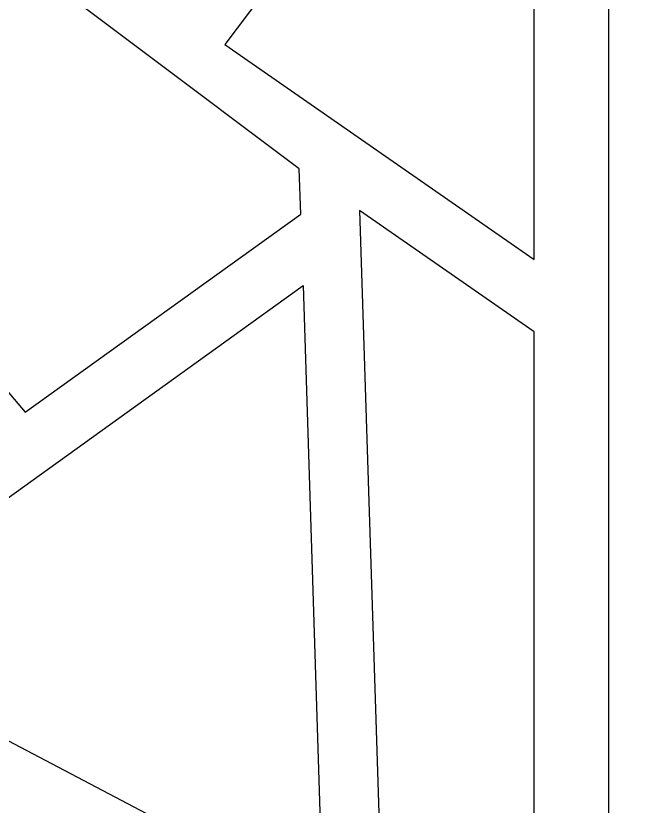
# Model space of a CAD drawing. Header units: centimetres. Extents: x -9.8 to 10, y -7 to 14.1.
# Drawn here: x 5.417 to 7.257, y 7.09 to 9.43 of the extents above; entities that cross this region are included whole.
import ezdxf

# ---------------------------------------------------------------- set-up
doc = ezdxf.new("R2010")
doc.units = ezdxf.units.CM
doc.header["$MEASUREMENT"] = 0
doc.layers.add('layer 1', color=7, linetype='Continuous')

msp = doc.modelspace()

# ---------------------------------------------------------------- linework, layer by layer
at = {"layer": 'layer 1', "color": 39}
for points, knots in [([(-9.82468, 14.13885), (-9.82468, 14.13885), (9.96952, 14.13885), (9.96952, 14.13885), (9.96952, 14.13885), (9.96952, 14.13885), (9.96952, 4.48211), (9.96952, 4.48211), (9.96952, 4.48211), (9.96952, 4.48211), (-9.82468, 4.48211), (-9.82468, 4.48211), (-9.82468, 4.48211), (-9.82468, 4.48211), (-9.82468, 14.13885), (-9.82468, 14.13885)], [0, 0, 0, 0, 0.2, 0.2, 0.2, 0.2, 0.4, 0.4, 0.4, 0.4, 0.6, 0.6, 0.6, 0.6, 1, 1, 1, 1]), ([(-1.09737, 4.51349), (-1.09737, 4.51349), (1.02257, 4.51349), (1.02257, 4.51349), (1.02257, 4.51349), (1.02257, 4.51349), (-1.09737, 4.51349), (-1.09737, 4.51349), (-1.09737, 4.51349), (-1.09737, 4.51349), (-7.05388, 4.51349), (-7.05388, 4.51349), (-7.05388, 4.51349), (-7.05388, 4.51349), (-7.05388, 14.14601), (-7.05388, 14.14601), (-7.05388, 14.14601), (-7.05388, 14.14601), (7.17271, 14.07932), (7.17271, 14.07932), (7.17271, 14.07932), (7.17271, 14.07932), (7.17271, 14.06792), (7.17271, 14.06792), (7.17271, 14.06792), (7.17271, 14.06792), (7.17271, 4.51349), (7.17271, 4.51349), (7.17271, 4.51349), (7.17271, 4.51349), (1.02338, 4.51349), (1.02338, 4.51349), (1.02338, 4.51349), (1.02338, 4.51349), (-1.09737, 4.51349), (-1.09737, 4.51349)], [0, 0, 0, 0, 0.1, 0.1, 0.1, 0.1, 0.2, 0.2, 0.2, 0.2, 0.3, 0.3, 0.3, 0.3, 0.4, 0.4, 0.4, 0.4, 0.5, 0.5, 0.5, 0.5, 0.6, 0.6, 0.6, 0.6, 0.7, 0.7, 0.7, 0.7, 0.8, 0.8, 0.8, 0.8, 1, 1, 1, 1]), ([(-9.57944, 13.86465), (-9.57944, 13.86465), (9.72428, 13.86465), (9.72428, 13.86465), (9.72428, 13.86465), (9.72428, 13.86465), (9.72428, 4.69839), (9.72428, 4.69839), (9.72428, 4.69839), (9.72428, 4.69839), (-9.57944, 4.69839), (-9.57944, 4.69839), (-9.57944, 4.69839), (-9.57944, 4.69839), (-9.57944, 13.86465), (-9.57944, 13.86465)], [0, 0, 0, 0, 0.2, 0.2, 0.2, 0.2, 0.4, 0.4, 0.4, 0.4, 0.6, 0.6, 0.6, 0.6, 1, 1, 1, 1]), ([(6.95174, 10.55838), (6.95174, 10.55838), (6.95174, 8.70877), (6.95174, 8.70877), (6.95174, 8.70877), (6.95174, 8.70877), (6.03576, 9.3449), (6.03576, 9.3449), (6.03576, 9.3449), (6.03576, 9.3449), (6.95174, 10.55838), (6.95174, 10.55838)], [0, 0, 0, 0, 0.25, 0.25, 0.25, 0.25, 0.5, 0.5, 0.5, 0.5, 1, 1, 1, 1]), ([(4.32294, 9.58293), (4.32294, 9.58293), (4.84345, 10.03775), (4.84345, 10.03775), (4.84345, 10.03775), (4.84345, 10.03775), (6.2566, 8.97708), (6.2566, 8.97708), (6.2566, 8.97708), (6.2566, 8.97708), (6.26087, 8.84305), (6.26087, 8.84305), (6.26087, 8.84305), (6.26087, 8.84305), (5.4451, 8.25678), (5.4451, 8.25678), (5.4451, 8.25678), (5.4451, 8.25678), (4.32294, 9.58293), (4.32294, 9.58293)], [0, 0, 0, 0, 0.1666667, 0.1666667, 0.1666667, 0.1666667, 0.3333333, 0.3333333, 0.3333333, 0.3333333, 0.5, 0.5, 0.5, 0.5, 0.6666667, 0.6666667, 0.6666667, 0.6666667, 1, 1, 1, 1]), ([(6.95174, 8.49432), (6.95174, 8.49432), (6.95174, 6.97047), (6.95174, 6.97047), (6.95174, 6.97047), (6.95174, 6.97047), (6.68517, 6.60485), (6.68517, 6.60485), (6.68517, 6.60485), (6.68517, 6.60485), (6.50372, 6.70032), (6.50372, 6.70032), (6.50372, 6.70032), (6.50372, 6.70032), (6.43516, 8.85308), (6.43516, 8.85308), (6.43516, 8.85308), (6.43516, 8.85308), (6.95174, 8.49432), (6.95174, 8.49432)], [0, 0, 0, 0, 0.1666667, 0.1666667, 0.1666667, 0.1666667, 0.3333333, 0.3333333, 0.3333333, 0.3333333, 0.5, 0.5, 0.5, 0.5, 0.6666667, 0.6666667, 0.6666667, 0.6666667, 1, 1, 1, 1]), ([(6.26762, 8.6312), (6.26762, 8.6312), (4.8163, 7.58816), (4.8163, 7.58816), (4.8163, 7.58816), (4.8163, 7.58816), (6.32613, 6.79376), (6.32613, 6.79376), (6.32613, 6.79376), (6.32613, 6.79376), (6.26762, 8.6312), (6.26762, 8.6312)], [0, 0, 0, 0, 0.25, 0.25, 0.25, 0.25, 0.5, 0.5, 0.5, 0.5, 1, 1, 1, 1])]:
    msp.add_open_spline(points, degree=3, knots=knots, dxfattribs=at)

doc.saveas('drawing.dxf')
